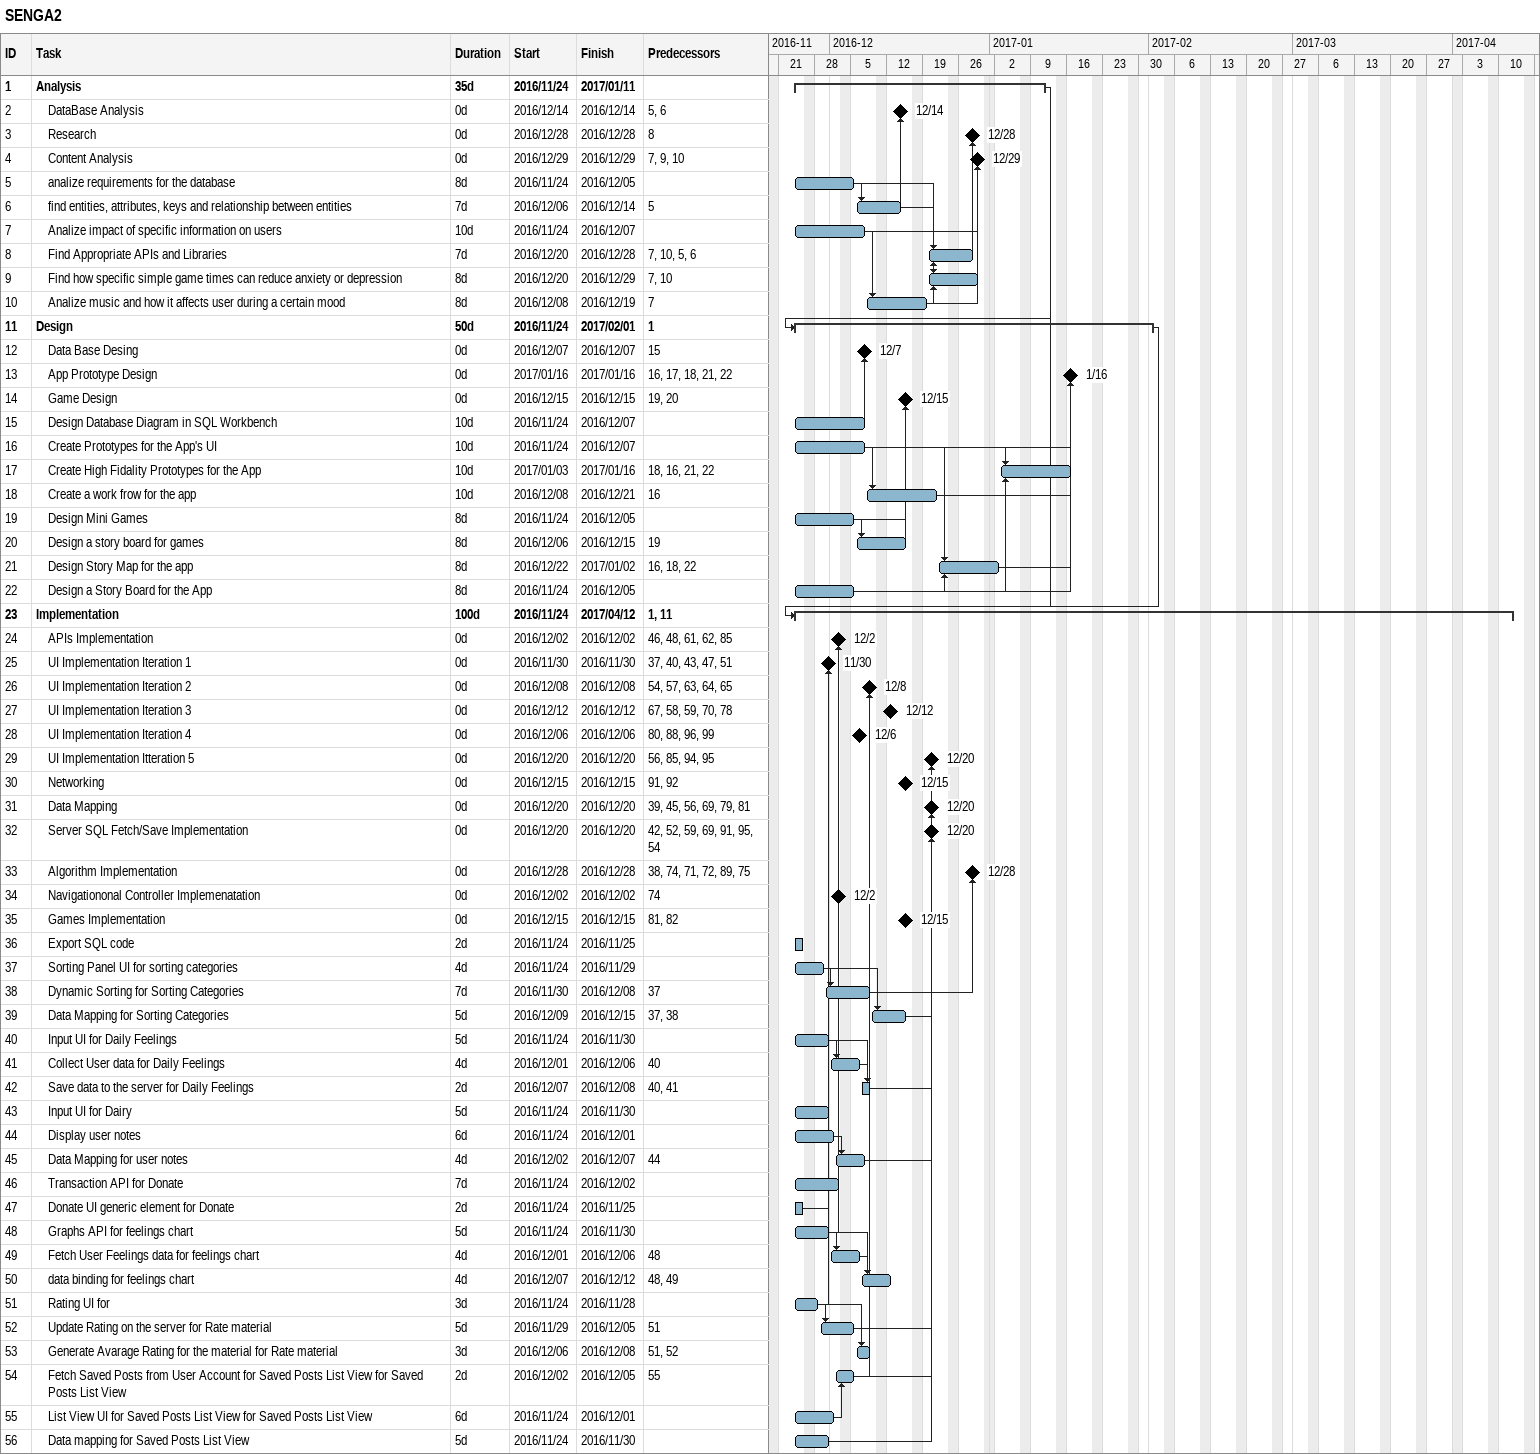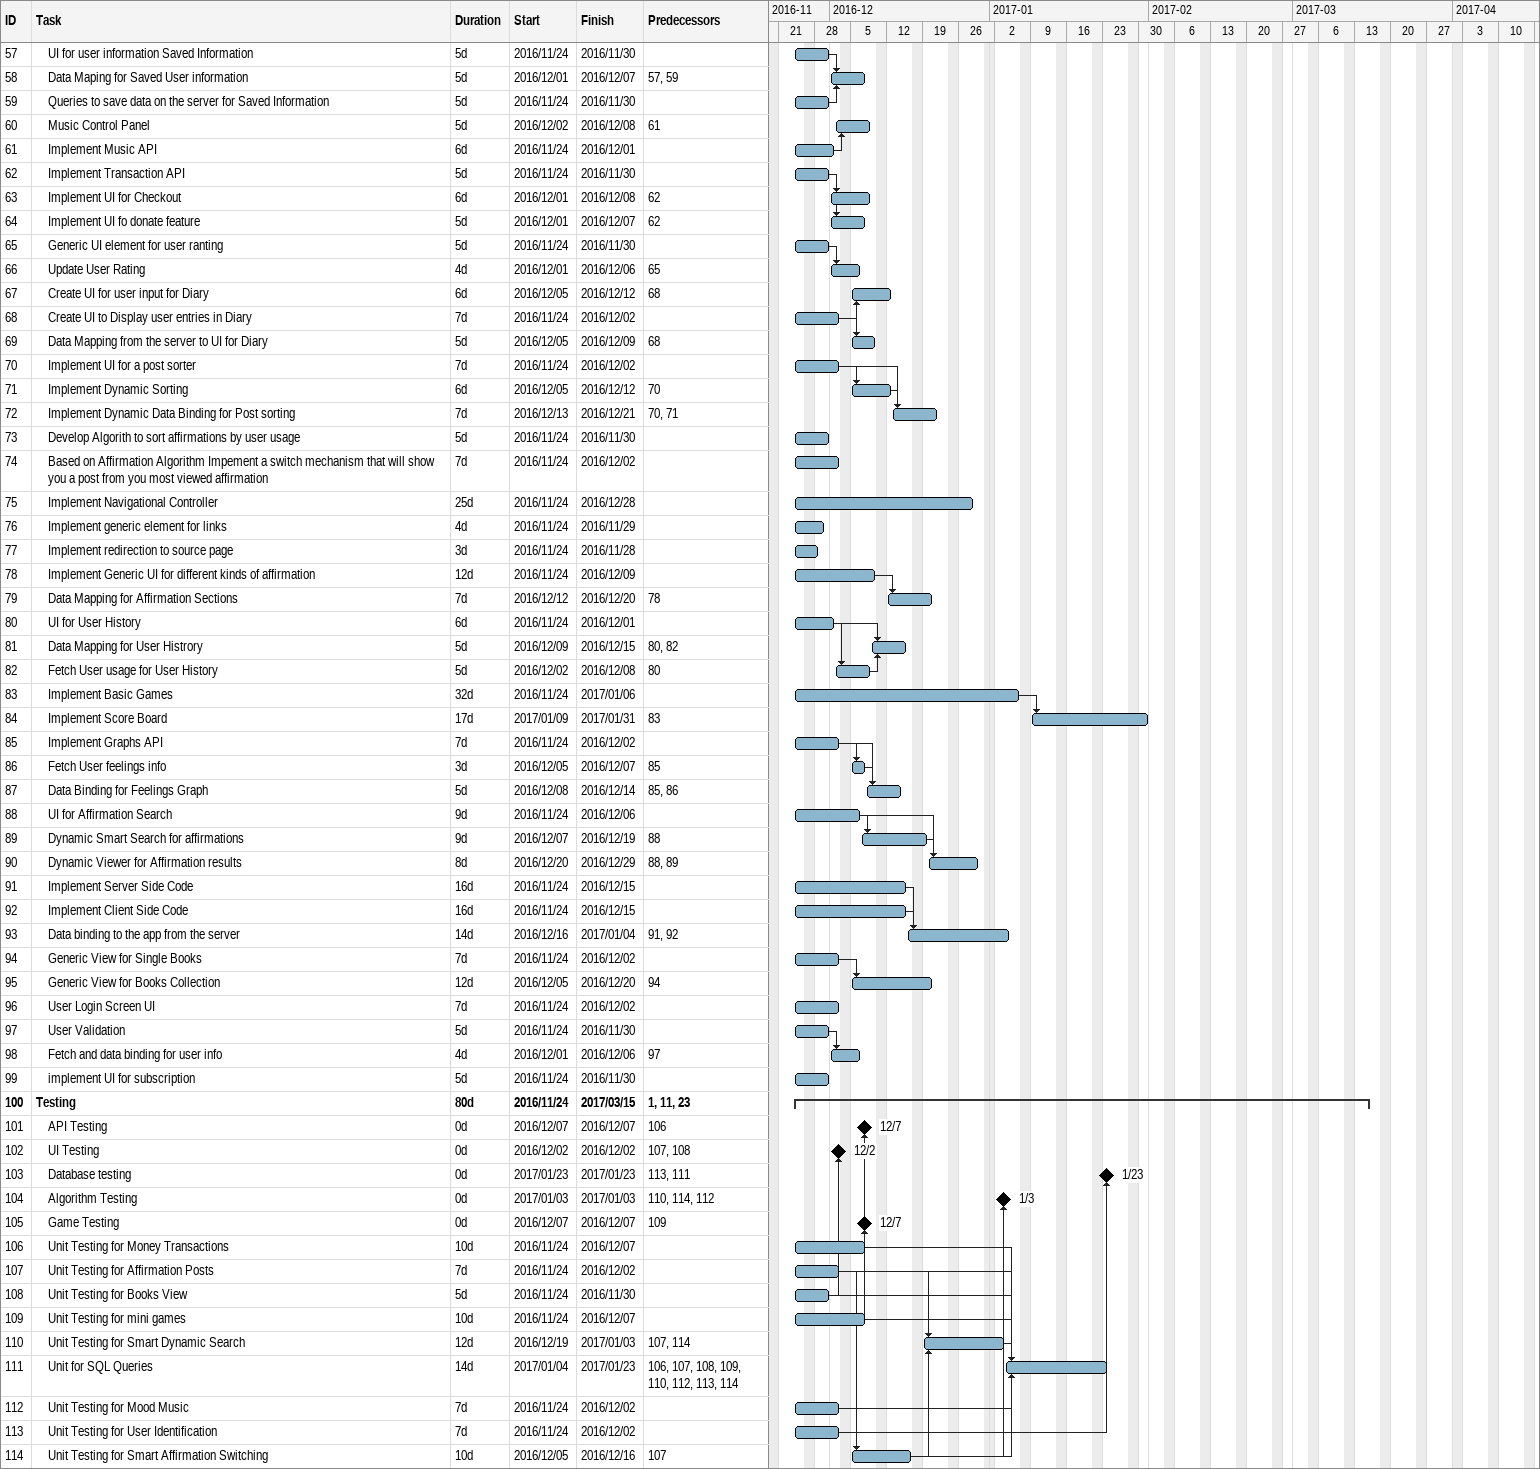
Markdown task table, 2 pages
SENGA2

| ID | Level | Task | Duration | Start | Finish | Predecessors |
|---|---|---|---|---|---|---|
| 1 | 1 | **Analysis** | 35d | 2016-11-24 | 2017-01-11 |  |
| 2 | 2 | DataBase Analysis | 0d | 2016-12-14 | 2016-12-14 | 5, 6 |
| 3 | 2 | Research | 0d | 2016-12-28 | 2016-12-28 | 8 |
| 4 | 2 | Content Analysis | 0d | 2016-12-29 | 2016-12-29 | 7, 9, 10 |
| 5 | 2 | analize requirements for the database | 8d | 2016-11-24 | 2016-12-05 |  |
| 6 | 2 | find entities, attributes, keys and relationship between entities | 7d | 2016-12-06 | 2016-12-14 | 5 |
| 7 | 2 | Analize impact of specific information on users | 10d | 2016-11-24 | 2016-12-07 |  |
| 8 | 2 | Find Appropriate APIs and Libraries | 7d | 2016-12-20 | 2016-12-28 | 7, 10, 5, 6 |
| 9 | 2 | Find how specific simple game times can reduce anxiety or depression | 8d | 2016-12-20 | 2016-12-29 | 7, 10 |
| 10 | 2 | Analize music and how it affects user during a certain mood | 8d | 2016-12-08 | 2016-12-19 | 7 |
| 11 | 1 | **Design** | 50d | 2016-11-24 | 2017-02-01 | 1 |
| 12 | 2 | Data Base Desing | 0d | 2016-12-07 | 2016-12-07 | 15 |
| 13 | 2 | App Prototype Design | 0d | 2017-01-16 | 2017-01-16 | 16, 17, 18, 21, 22 |
| 14 | 2 | Game Design | 0d | 2016-12-15 | 2016-12-15 | 19, 20 |
| 15 | 2 | Design Database Diagram in SQL Workbench | 10d | 2016-11-24 | 2016-12-07 |  |
| 16 | 2 | Create Prototypes for the App's UI | 10d | 2016-11-24 | 2016-12-07 |  |
| 17 | 2 | Create High Fidality Prototypes for the App | 10d | 2017-01-03 | 2017-01-16 | 18, 16, 21, 22 |
| 18 | 2 | Create a work frow for the app | 10d | 2016-12-08 | 2016-12-21 | 16 |
| 19 | 2 | Design Mini Games | 8d | 2016-11-24 | 2016-12-05 |  |
| 20 | 2 | Design a story board for games | 8d | 2016-12-06 | 2016-12-15 | 19 |
| 21 | 2 | Design Story Map for the app | 8d | 2016-12-22 | 2017-01-02 | 16, 18, 22 |
| 22 | 2 | Design a Story Board for the App | 8d | 2016-11-24 | 2016-12-05 |  |
| 23 | 1 | **Implementation** | 100d | 2016-11-24 | 2017-04-12 | 1, 11 |
| 24 | 2 | APIs Implementation | 0d | 2016-12-02 | 2016-12-02 | 46, 48, 61, 62, 85 |
| 25 | 2 | UI Implementation Iteration 1 | 0d | 2016-11-30 | 2016-11-30 | 37, 40, 43, 47, 51 |
| 26 | 2 | UI Implementation Iteration 2 | 0d | 2016-12-08 | 2016-12-08 | 54, 57, 63, 64, 65 |
| 27 | 2 | UI Implementation Iteration 3 | 0d | 2016-12-12 | 2016-12-12 | 67, 58, 59, 70, 78 |
| 28 | 2 | UI Implementation Iteration 4 | 0d | 2016-12-06 | 2016-12-06 | 80, 88, 96, 99 |
| 29 | 2 | UI Implementation Itteration 5 | 0d | 2016-12-20 | 2016-12-20 | 56, 85, 94, 95 |
| 30 | 2 | Networking | 0d | 2016-12-15 | 2016-12-15 | 91, 92 |
| 31 | 2 | Data Mapping | 0d | 2016-12-20 | 2016-12-20 | 39, 45, 56, 69, 79, 81 |
| 32 | 2 | Server SQL Fetch/Save Implementation | 0d | 2016-12-20 | 2016-12-20 | 42, 52, 59, 69, 91, 95, 54 |
| 33 | 2 | Algorithm Implementation | 0d | 2016-12-28 | 2016-12-28 | 38, 74, 71, 72, 89, 75 |
| 34 | 2 | Navigationonal Controller Implemenatation | 0d | 2016-12-02 | 2016-12-02 | 74 |
| 35 | 2 | Games Implementation | 0d | 2016-12-15 | 2016-12-15 | 81, 82 |
| 36 | 2 | Export SQL code | 2d | 2016-11-24 | 2016-11-25 |  |
| 37 | 2 | Sorting Panel UI for sorting categories | 4d | 2016-11-24 | 2016-11-29 |  |
| 38 | 2 | Dynamic Sorting for Sorting Categories | 7d | 2016-11-30 | 2016-12-08 | 37 |
| 39 | 2 | Data Mapping for Sorting Categories | 5d | 2016-12-09 | 2016-12-15 | 37, 38 |
| 40 | 2 | Input UI for Daily Feelings | 5d | 2016-11-24 | 2016-11-30 |  |
| 41 | 2 | Collect User data for Daily Feelings | 4d | 2016-12-01 | 2016-12-06 | 40 |
| 42 | 2 | Save data to the server for Daily Feelings | 2d | 2016-12-07 | 2016-12-08 | 40, 41 |
| 43 | 2 | Input UI for Dairy | 5d | 2016-11-24 | 2016-11-30 |  |
| 44 | 2 | Display user notes | 6d | 2016-11-24 | 2016-12-01 |  |
| 45 | 2 | Data Mapping for user notes | 4d | 2016-12-02 | 2016-12-07 | 44 |
| 46 | 2 | Transaction API for Donate | 7d | 2016-11-24 | 2016-12-02 |  |
| 47 | 2 | Donate UI generic element for Donate | 2d | 2016-11-24 | 2016-11-25 |  |
| 48 | 2 | Graphs API for feelings chart | 5d | 2016-11-24 | 2016-11-30 |  |
| 49 | 2 | Fetch User Feelings data for feelings chart | 4d | 2016-12-01 | 2016-12-06 | 48 |
| 50 | 2 | data binding for feelings chart | 4d | 2016-12-07 | 2016-12-12 | 48, 49 |
| 51 | 2 | Rating UI for | 3d | 2016-11-24 | 2016-11-28 |  |
| 52 | 2 | Update Rating on the server for Rate material | 5d | 2016-11-29 | 2016-12-05 | 51 |
| 53 | 2 | Generate Avarage Rating for the material for Rate material | 3d | 2016-12-06 | 2016-12-08 | 51, 52 |
| 54 | 2 | Fetch Saved Posts from User Account for Saved Posts List View for Saved Posts List View | 2d | 2016-12-02 | 2016-12-05 | 55 |
| 55 | 2 | List View UI for Saved Posts List View for Saved Posts List View | 6d | 2016-11-24 | 2016-12-01 |  |
| 56 | 2 | Data mapping for Saved Posts List View | 5d | 2016-11-24 | 2016-11-30 |  |
| 57 | 2 | UI for user information Saved Information | 5d | 2016-11-24 | 2016-11-30 |  |
| 58 | 2 | Data Maping for Saved User information | 5d | 2016-12-01 | 2016-12-07 | 57, 59 |
| 59 | 2 | Queries to save data on the server for Saved Information | 5d | 2016-11-24 | 2016-11-30 |  |
| 60 | 2 | Music Control Panel | 5d | 2016-12-02 | 2016-12-08 | 61 |
| 61 | 2 | Implement Music API | 6d | 2016-11-24 | 2016-12-01 |  |
| 62 | 2 | Implement Transaction API | 5d | 2016-11-24 | 2016-11-30 |  |
| 63 | 2 | Implement UI for Checkout | 6d | 2016-12-01 | 2016-12-08 | 62 |
| 64 | 2 | Implement UI fo donate feature | 5d | 2016-12-01 | 2016-12-07 | 62 |
| 65 | 2 | Generic UI element for user ranting | 5d | 2016-11-24 | 2016-11-30 |  |
| 66 | 2 | Update User Rating | 4d | 2016-12-01 | 2016-12-06 | 65 |
| 67 | 2 | Create UI for user input for Diary | 6d | 2016-12-05 | 2016-12-12 | 68 |
| 68 | 2 | Create UI to Display user entries in Diary | 7d | 2016-11-24 | 2016-12-02 |  |
| 69 | 2 | Data Mapping from the server to UI for Diary | 5d | 2016-12-05 | 2016-12-09 | 68 |
| 70 | 2 | Implement UI for a post sorter | 7d | 2016-11-24 | 2016-12-02 |  |
| 71 | 2 | Implement Dynamic Sorting | 6d | 2016-12-05 | 2016-12-12 | 70 |
| 72 | 2 | Implement Dynamic Data Binding for Post sorting | 7d | 2016-12-13 | 2016-12-21 | 70, 71 |
| 73 | 2 | Develop Algorith to sort affirmations by user usage | 5d | 2016-11-24 | 2016-11-30 |  |
| 74 | 2 | Based on Affirmation Algorithm Impement a switch mechanism that will show you a post from you most viewed affirmation | 7d | 2016-11-24 | 2016-12-02 |  |
| 75 | 2 | Implement Navigational Controller | 25d | 2016-11-24 | 2016-12-28 |  |
| 76 | 2 | Implement generic element for links | 4d | 2016-11-24 | 2016-11-29 |  |
| 77 | 2 | Implement redirection to source page | 3d | 2016-11-24 | 2016-11-28 |  |
| 78 | 2 | Implement Generic UI for different kinds of affirmation | 12d | 2016-11-24 | 2016-12-09 |  |
| 79 | 2 | Data Mapping for Affirmation Sections | 7d | 2016-12-12 | 2016-12-20 | 78 |
| 80 | 2 | UI for User History | 6d | 2016-11-24 | 2016-12-01 |  |
| 81 | 2 | Data Mapping for User Histrory | 5d | 2016-12-09 | 2016-12-15 | 80, 82 |
| 82 | 2 | Fetch User usage for User History | 5d | 2016-12-02 | 2016-12-08 | 80 |
| 83 | 2 | Implement Basic Games | 32d | 2016-11-24 | 2017-01-06 |  |
| 84 | 2 | Implement Score Board | 17d | 2017-01-09 | 2017-01-31 | 83 |
| 85 | 2 | Implement Graphs API | 7d | 2016-11-24 | 2016-12-02 |  |
| 86 | 2 | Fetch User feelings info | 3d | 2016-12-05 | 2016-12-07 | 85 |
| 87 | 2 | Data Binding for Feelings Graph | 5d | 2016-12-08 | 2016-12-14 | 85, 86 |
| 88 | 2 | UI for Affirmation Search | 9d | 2016-11-24 | 2016-12-06 |  |
| 89 | 2 | Dynamic Smart Search for affirmations | 9d | 2016-12-07 | 2016-12-19 | 88 |
| 90 | 2 | Dynamic Viewer for Affirmation results | 8d | 2016-12-20 | 2016-12-29 | 88, 89 |
| 91 | 2 | Implement Server Side Code | 16d | 2016-11-24 | 2016-12-15 |  |
| 92 | 2 | Implement Client Side Code | 16d | 2016-11-24 | 2016-12-15 |  |
| 93 | 2 | Data binding to the app from the server | 14d | 2016-12-16 | 2017-01-04 | 91, 92 |
| 94 | 2 | Generic View for Single Books | 7d | 2016-11-24 | 2016-12-02 |  |
| 95 | 2 | Generic View for Books Collection | 12d | 2016-12-05 | 2016-12-20 | 94 |
| 96 | 2 | User Login Screen UI | 7d | 2016-11-24 | 2016-12-02 |  |
| 97 | 2 | User Validation | 5d | 2016-11-24 | 2016-11-30 |  |
| 98 | 2 | Fetch and data binding for user info | 4d | 2016-12-01 | 2016-12-06 | 97 |
| 99 | 2 | implement UI for subscription | 5d | 2016-11-24 | 2016-11-30 |  |
| 100 | 1 | **Testing** | 80d | 2016-11-24 | 2017-03-15 | 1, 11, 23 |
| 101 | 2 | API Testing | 0d | 2016-12-07 | 2016-12-07 | 106 |
| 102 | 2 | UI Testing | 0d | 2016-12-02 | 2016-12-02 | 107, 108 |
| 103 | 2 | Database testing | 0d | 2017-01-23 | 2017-01-23 | 113, 111 |
| 104 | 2 | Algorithm Testing | 0d | 2017-01-03 | 2017-01-03 | 110, 114, 112 |
| 105 | 2 | Game Testing | 0d | 2016-12-07 | 2016-12-07 | 109 |
| 106 | 2 | Unit Testing for Money Transactions | 10d | 2016-11-24 | 2016-12-07 |  |
| 107 | 2 | Unit Testing for Affirmation Posts | 7d | 2016-11-24 | 2016-12-02 |  |
| 108 | 2 | Unit Testing for Books View | 5d | 2016-11-24 | 2016-11-30 |  |
| 109 | 2 | Unit Testing for mini games | 10d | 2016-11-24 | 2016-12-07 |  |
| 110 | 2 | Unit Testing for Smart Dynamic Search | 12d | 2016-12-19 | 2017-01-03 | 107, 114 |
| 111 | 2 | Unit for SQL Queries | 14d | 2017-01-04 | 2017-01-23 | 106, 107, 108, 109, 110, 112, 113, 114 |
| 112 | 2 | Unit Testing for Mood Music | 7d | 2016-11-24 | 2016-12-02 |  |
| 113 | 2 | Unit Testing for User Identification | 7d | 2016-11-24 | 2016-12-02 |  |
| 114 | 2 | Unit Testing for Smart Affirmation Switching | 10d | 2016-12-05 | 2016-12-16 | 107 |
